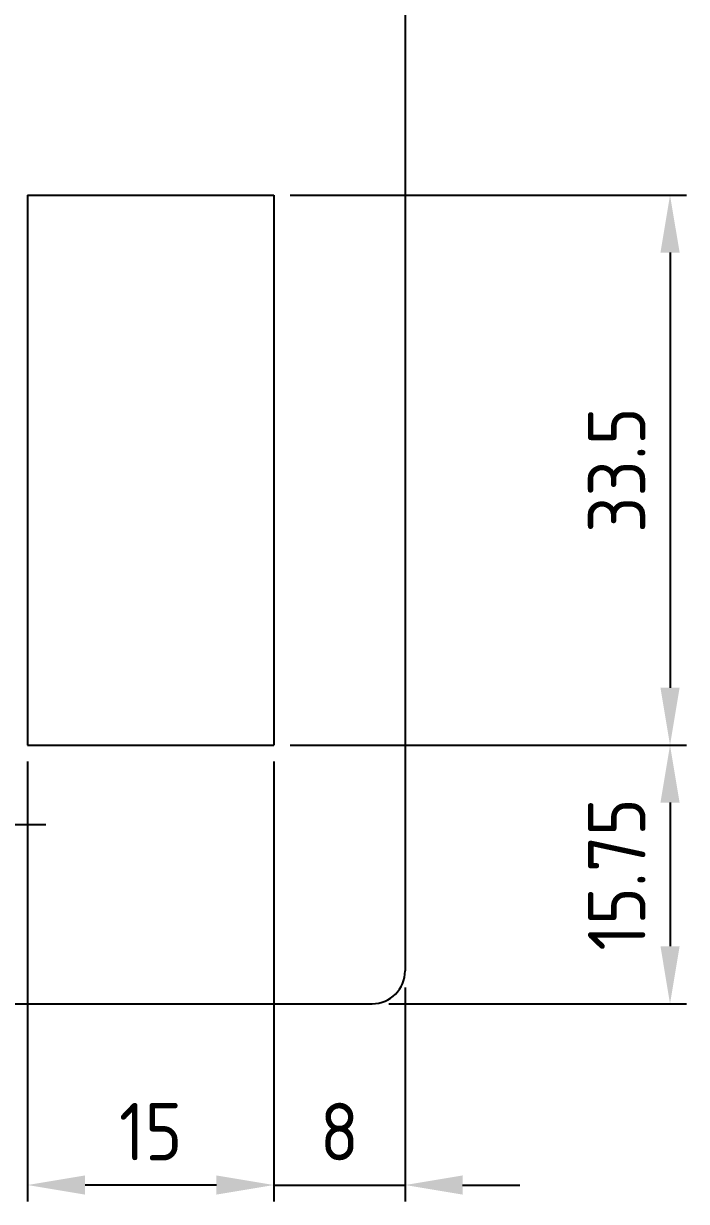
# Model space of a CAD drawing. Header units: millimetres. Extents: x 0 to 420, y 212 to 509.
# Drawn here: x 222.7 to 263.1, y 376.4 to 448.2 of the extents above; entities that cross this region are included whole.
import ezdxf

# ---------------------------------------------------------------- set-up
doc = ezdxf.new("R2010")
doc.units = ezdxf.units.MM
doc.linetypes.add('CENTER2', pattern=[28.575, 19.05, -3.175, 3.175, -3.175])
doc.styles.get("Standard").update_dxf_attribs({"font": 'ISOCP.SHX', "bigfont": 'WHGTXT.SHX'})
doc.dimstyles.new('AM_ISO$0', dxfattribs={"dimtxt": 3.5, "dimasz": 3.5, "dimexe": 1, "dimexo": 1, "dimgap": 1.5, "dimtad": 1, "dimdsep": 46, "dimtxsty": 'Standard', "dimcen": 0, "dimclrd": 256, "dimclre": 256, "dimclrt": 2, "dimadec": 0, "dimazin": 2, "dimtp": 0.1, "dimtm": 0.1, "dimtfac": 0.71, "dimtdec": 3, "dimtmove": 0, "dimatfit": 3, "dimfxl": 0, "dimlwd": -1, "dimlwe": -1, "dimarcsym": 0})

# ---------------------------------------------------------------- blocks, each defined once
blk = doc.blocks.new('*D25')
at = {"linetype": 'ByBlock'}
for p, q in [((238.917, 437.708), (263.062, 437.708)), ((262.062, 434.208), (262.062, 407.708)), ((238.917, 404.208), (263.062, 404.208))]:
    blk.add_line(p, q, dxfattribs=at)
for points in [[(261.479, 434.208), (262.646, 434.208), (262.062, 437.708)], [(261.479, 407.708), (262.646, 407.708), (262.062, 404.208)]]:
    blk.add_solid(points)
at = {"layer": 'Defpoints', "color": 0}
for p in [(237.917, 437.708), (237.917, 404.208), (262.062, 404.208)]:
    blk.add_point(p, dxfattribs=at)
at = {"color": 2, "insert": (258.812, 420.958), "char_height": 3.5, "attachment_point": 5, "rotation": 90}
blk.add_mtext('33.5', dxfattribs=at)
blk = doc.blocks.new('*D26')
at = {"linetype": 'ByBlock'}
for p, q in [((222.917, 403.208), (222.917, 376.419)), ((237.917, 403.208), (237.917, 376.419)), ((234.417, 377.419), (226.417, 377.419))]:
    blk.add_line(p, q, dxfattribs=at)
for points in [[(226.417, 378.003), (226.417, 376.836), (222.917, 377.419)], [(234.417, 378.003), (234.417, 376.836), (237.917, 377.419)]]:
    blk.add_solid(points)
at = {"layer": 'Defpoints', "color": 0}
for p in [(222.917, 404.208), (237.917, 404.208), (222.917, 377.419)]:
    blk.add_point(p, dxfattribs=at)
at = {"color": 2, "insert": (230.417, 380.669), "char_height": 3.5, "attachment_point": 5}
blk.add_mtext('15', dxfattribs=at)
blk = doc.blocks.new('*D27')
at = {"linetype": 'ByBlock'}
for p, q in [((237.917, 403.208), (237.917, 376.419)), ((245.917, 389.458), (245.917, 376.419)), ((234.417, 377.419), (230.917, 377.419)), ((237.917, 377.419), (245.917, 377.419)), ((249.417, 377.419), (252.917, 377.419))]:
    blk.add_line(p, q, dxfattribs=at)
for points in [[(234.417, 378.003), (234.417, 376.836), (237.917, 377.419)], [(249.417, 378.003), (249.417, 376.836), (245.917, 377.419)]]:
    blk.add_solid(points)
at = {"layer": 'Defpoints', "color": 0}
for p in [(237.917, 404.208), (245.917, 390.458), (245.917, 377.419)]:
    blk.add_point(p, dxfattribs=at)
at = {"color": 2, "insert": (241.917, 380.669), "char_height": 3.5, "attachment_point": 5}
blk.add_mtext('8', dxfattribs=at)
blk = doc.blocks.new('*D28')
at = {"linetype": 'ByBlock'}
for p, q in [((238.917, 404.208), (263.062, 404.208)), ((262.062, 400.708), (262.062, 391.958)), ((244.917, 388.458), (263.062, 388.458))]:
    blk.add_line(p, q, dxfattribs=at)
for points in [[(261.479, 400.708), (262.646, 400.708), (262.062, 404.208)], [(261.479, 391.958), (262.646, 391.958), (262.062, 388.458)]]:
    blk.add_solid(points)
at = {"layer": 'Defpoints', "color": 0}
for p in [(237.917, 404.208), (243.917, 388.458), (262.062, 388.458)]:
    blk.add_point(p, dxfattribs=at)
at = {"color": 2, "insert": (258.812, 396.333), "char_height": 3.5, "attachment_point": 5, "rotation": 90}
blk.add_mtext('15.75', dxfattribs=at)

msp = doc.modelspace()

# ---------------------------------------------------------------- linework, layer by layer
for p, q in [((245.917, 451.458), (245.917, 390.458)), ((222.917, 437.708), (222.917, 404.208)), ((222.917, 437.708), (237.917, 437.708)), ((237.917, 437.708), (237.917, 404.208)), ((222.917, 404.208), (237.917, 404.208)), ((62.917, 388.458), (243.917, 388.458))]:
    msp.add_line(p, q)
at = {"color": 1, "linetype": 'CENTER2'}
msp.add_line((224.027, 399.358), (72.808, 399.358), dxfattribs=at)
msp.add_arc((243.917, 390.458), 2, 270, 0)

# ---------------------------------------------------------------- dimensions: what is measured, and where the dimension line sits
for base, p1, p2, picture, middle in [((262.062, 404.208), (237.917, 437.708), (237.917, 404.208), '*D25', (258.812, 420.958)), ((262.062, 388.458), (237.917, 404.208), (243.917, 388.458), '*D28', (258.812, 396.333))]:
    dim = msp.add_linear_dim(base=base, p1=p1, p2=p2, angle=90, dimstyle='AM_ISO$0', override={"dimfxl": 0.18})
    dim.commit()
    dim.dimension.update_dxf_attribs({"geometry": picture, "text_midpoint": middle})
for base, p2, picture, middle in [((222.917, 377.419), (222.917, 404.208), '*D26', (230.417, 380.669)), ((245.917, 377.419), (245.917, 390.458), '*D27', (241.917, 380.669))]:
    dim = msp.add_linear_dim(base=base, p1=(237.917, 404.208), p2=p2, dimstyle='AM_ISO$0', override={"dimfxl": 0.18})
    dim.commit()
    dim.dimension.update_dxf_attribs({"geometry": picture, "text_midpoint": middle})

doc.saveas('drawing.dxf')
